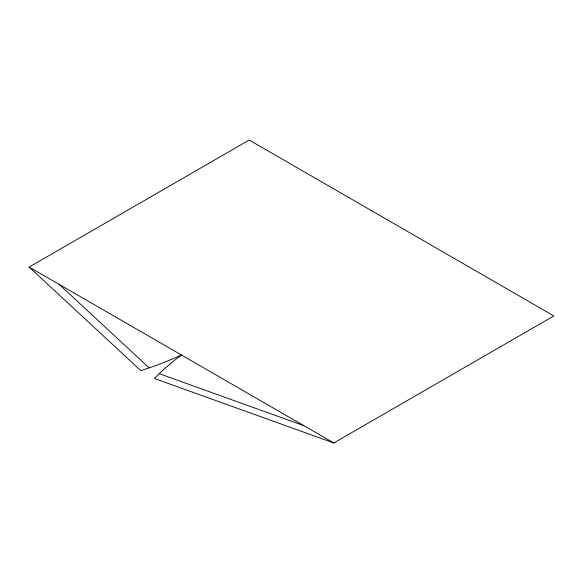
<?xml version="1.0" encoding="UTF-8"?>
<svg xmlns="http://www.w3.org/2000/svg" width="583" height="583" viewBox="0 0 583 583"><rect width="100%" height="100%" fill="white"/><g stroke="black" fill="none" stroke-linecap="round" stroke-linejoin="round"><path stroke-width="0.87" d="M29.15 267.072L249.189 140.037L553.85 315.928L333.811 442.963L154.4 378.469L160.565 372.384A311.657 179.936 0 0 1 181.481 355.018A311.657 179.936 0 0 1 151.405 367.093L140.86 370.657L29.15 267.072L333.811 442.963M159.225 373.674L303.838 425.663M59.123 284.373L149.168 367.873"/></g></svg>
